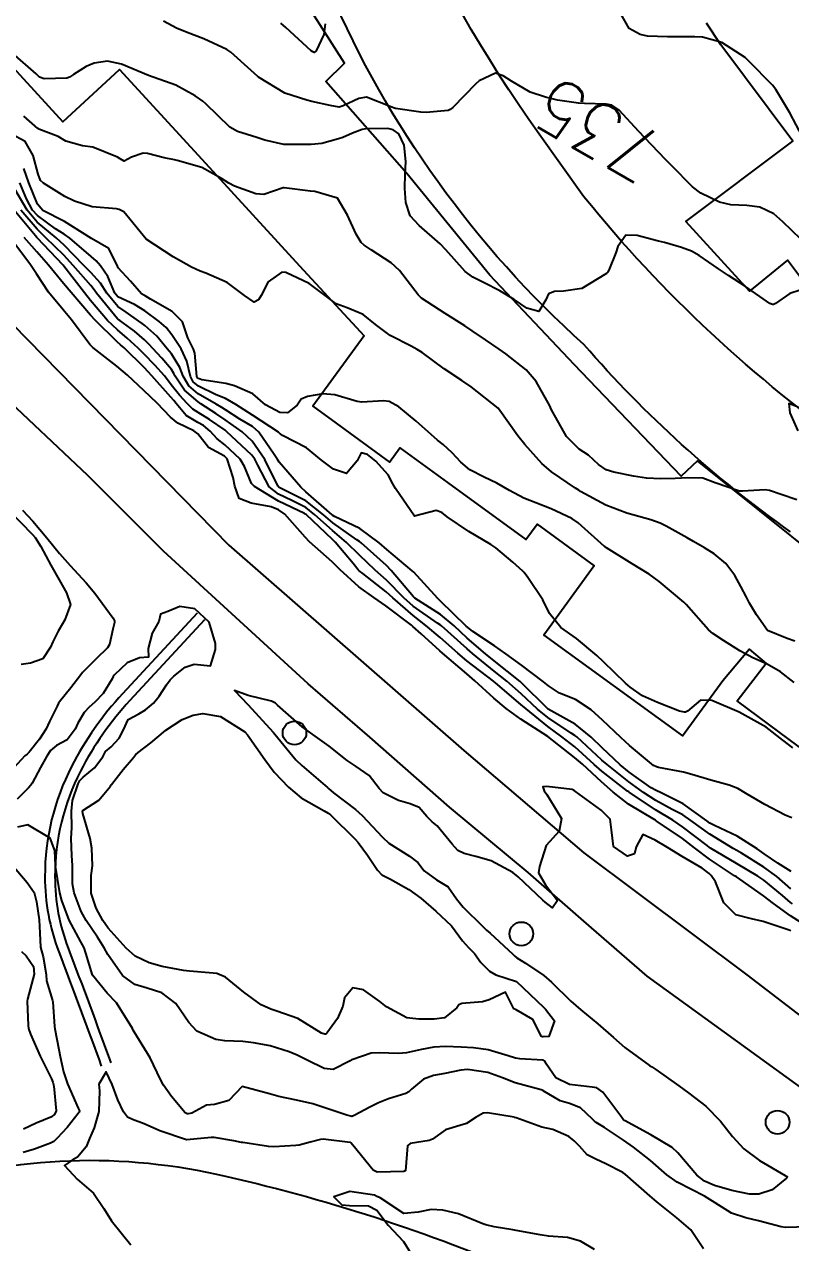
# Model space of a CAD drawing. Header units: metres. Extents: x 286371 to 293043, y 7462578 to 7466404.
# Drawn here: x 291840.9 to 291897.1, y 7462854.7 to 7462944 of the extents above; entities that cross this region are included whole.
import ezdxf
from ezdxf.enums import TextEntityAlignment as Align

# ---------------------------------------------------------------- set-up
doc = ezdxf.new("R2010")
doc.units = ezdxf.units.M
doc.header["$MEASUREMENT"] = 0
for name, color, linetype in [('Canaleta de Drenagem', 151, 'Continuous'), ('Cotas', 45, 'Continuous'), ('Curvas de Nivel 1m', 11, 'Continuous'), ('Curvas de Nivel 5m', 15, 'Continuous'), ('Edificações', 30, 'Continuous'), ('Linha Férrea', 20, 'Continuous'), ('Postes', 20, 'Continuous'), ('Vias primárias', 230, 'Continuous')]:
    doc.layers.add(name, color=color, linetype=linetype)
doc.styles.add('Style-STANDARD', font='STANDARD.shx')

msp = doc.modelspace()

# ---------------------------------------------------------------- linework, layer by layer
at = {"layer": 'Canaleta de Drenagem'}
for points in [[(291853.548, 7462900.885), (291848.071, 7462894.968, 0.067895), (291844.336, 7462889.64, 0.119594), (291842.378, 7462881.556, 0.091206), (291843.394, 7462876.044, -0.003927), (291846.513, 7462867.666, 0.700614)], [(291854.089, 7462900.384), (291848.612, 7462894.467, 0.067895), (291844.992, 7462889.302, 0.119594), (291843.116, 7462881.557, 0.091206), (291844.084, 7462876.307, -0.003927), (291847.207, 7462867.918, -0.003927)]]:
    msp.add_lwpolyline(points, format="xyb", dxfattribs=at)
at = {"layer": 'Curvas de Nivel 1m', "flags": 128}
for points, elevation in [([(291897.918, 7462935.806), (291897.003, 7462937.569), (291895.969, 7462939.262), (291895.717, 7462939.588), (291894, 7462941.345), (291893.714, 7462941.619), (291892.02, 7462942.712), (291890.584, 7462943.108), (291890.026, 7462943.134), (291888.597, 7462943.125), (291888.025, 7462943.131), (291886.57, 7462943.182), (291886.027, 7462943.297), (291885.218, 7462943.747), (291884.064, 7462945.764)], 736), ([(291862.928, 7462944.091), (291862.823, 7462943.302), (291862.269, 7462942.101), (291862.127, 7462941.987), (291862.013, 7462942.02), (291861.898, 7462942.106), (291860.039, 7462943.813), (291859.676, 7462944.14)], 736), ([(291897.744, 7462924.566), (291897.004, 7462924.301), (291895.951, 7462923.581), (291895.806, 7462923.5), (291895.723, 7462923.496), (291895.54, 7462923.587), (291893.752, 7462924.827), (291892.493, 7462925.634), (291891.771, 7462926.112), (291890.352, 7462927.1), (291889.79, 7462927.416), (291889.053, 7462927.686), (291887.799, 7462928.042), (291887.368, 7462928.144), (291885.806, 7462928.564), (291884.973, 7462928.581), (291884.389, 7462927.756), (291884.244, 7462927.301), (291883.77, 7462926.141), (291883.656, 7462925.876), (291883.557, 7462925.768), (291881.747, 7462924.673), (291880.413, 7462924.49), (291879.744, 7462924.47), (291879.301, 7462924.281), (291879.107, 7462923.844), (291878.588, 7462922.985), (291877.725, 7462923.233), (291876.774, 7462923.879), (291875.743, 7462924.51), (291874.58, 7462925.084), (291873.758, 7462925.5), (291873.187, 7462925.933), (291871.787, 7462927.504), (291871.35, 7462927.961), (291869.814, 7462929.289), (291869.152, 7462929.995), (291868.852, 7462930.986), (291868.769, 7462932.001), (291868.792, 7462933.079), (291868.844, 7462934), (291868.721, 7462935.182), (291868.321, 7462936.008), (291867.918, 7462936.305), (291867.53, 7462936.41), (291865.919, 7462936.382), (291865.641, 7462936.326), (291864.942, 7462936.059), (291864.224, 7462935.755), (291863.908, 7462935.655), (291862.682, 7462935.314), (291861.901, 7462935.233), (291860.78, 7462935.242), (291859.9, 7462935.23), (291858.515, 7462935.545), (291857.908, 7462935.757), (291856.509, 7462936.186), (291855.929, 7462936.509), (291854.178, 7462938.221), (291853.957, 7462938.413), (291853.399, 7462938.797), (291851.974, 7462939.586), (291849.984, 7462940.284), (291847.996, 7462941.114), (291846.977, 7462941.352), (291845.997, 7462941.201), (291845.398, 7462940.948), (291844.481, 7462940.367), (291844.172, 7462940.18), (291843.98, 7462940.1), (291842.33, 7462940.048), (291841.981, 7462940.182), (291841.861, 7462940.286), (291841.749, 7462940.408), (291840.007, 7462941.936)], 734), ([(291897.509, 7462909.187), (291896.367, 7462909.572), (291895.518, 7462909.877), (291895.182, 7462909.926), (291893.517, 7462909.812), (291893.311, 7462909.823), (291891.526, 7462910.429), (291890.631, 7462910.763), (291889.531, 7462910.8), (291888.588, 7462910.752), (291887.529, 7462910.727), (291886.491, 7462910.768), (291885.532, 7462910.912), (291884.1, 7462911.202), (291883.538, 7462911.396), (291882.98, 7462911.783), (291882.229, 7462912.469), (291881.561, 7462912.911), (291880.623, 7462913.819), (291879.609, 7462915.607), (291879.503, 7462915.836), (291879.389, 7462916.066), (291878.403, 7462917.853), (291877.657, 7462918.713), (291876.174, 7462919.887), (291875.679, 7462920.238), (291874.689, 7462920.909), (291873.699, 7462921.581), (291873.16, 7462921.933), (291871.717, 7462922.845), (291869.986, 7462923.981), (291869.738, 7462924.222), (291868.386, 7462926.005), (291867.772, 7462926.552), (291866.307, 7462927.516), (291865.791, 7462927.844), (291865.563, 7462928.048), (291865.203, 7462928.653), (291864.554, 7462930.063), (291863.842, 7462931.291), (291862.159, 7462931.79), (291861.85, 7462931.817), (291859.92, 7462932.066), (291859.853, 7462932.058), (291858.435, 7462931.566), (291857.846, 7462931.607), (291856.273, 7462932.188), (291855.857, 7462932.398), (291855.322, 7462932.743), (291853.874, 7462933.551), (291852.068, 7462934.074), (291851.891, 7462934.103), (291851.119, 7462934.266), (291849.899, 7462934.588), (291849.588, 7462934.6), (291848.729, 7462934.302), (291848.182, 7462934.018), (291847.892, 7462934.191), (291847.69, 7462934.317), (291845.904, 7462935.037), (291845.123, 7462935.139), (291843.911, 7462935.473), (291843.344, 7462935.814), (291841.924, 7462936.369), (291841.899, 7462936.38), (291841.871, 7462936.406), (291840.832, 7462937.321)], 733), ([(291897.353, 7462898.834), (291896.808, 7462899.017), (291895.364, 7462899.594), (291894.542, 7462900.762), (291894.043, 7462901.611), (291893.825, 7462902.04), (291893.412, 7462902.827), (291892.965, 7462903.631), (291892.311, 7462904.511), (291891.448, 7462905.226), (291890.739, 7462905.665), (291889.925, 7462906.139), (291889.465, 7462906.397), (291887.931, 7462907.253), (291887.481, 7462907.481), (291886.803, 7462907.725), (291885.489, 7462908.077), (291885.044, 7462908.198), (291883.499, 7462908.79), (291881.645, 7462909.802), (291881.515, 7462909.89), (291881.276, 7462910.05), (291879.535, 7462911.23), (291878.821, 7462911.845), (291877.565, 7462913.235), (291877.051, 7462913.872), (291875.614, 7462915.894), (291873.637, 7462917.463), (291872.955, 7462917.935), (291871.657, 7462918.787), (291870.033, 7462919.979), (291869.678, 7462920.217), (291869.224, 7462920.448), (291867.692, 7462921.23), (291866.626, 7462922.031), (291865.715, 7462922.767), (291864.531, 7462923.253), (291863.726, 7462923.566), (291863.027, 7462924.085), (291861.748, 7462925.05), (291860.039, 7462925.851), (291859.76, 7462925.874), (291858.741, 7462925.158), (291858.243, 7462924.157), (291858.051, 7462923.838), (291857.727, 7462923.678), (291857.02, 7462924.175), (291855.748, 7462925.114), (291854.167, 7462925.809), (291853.76, 7462925.942), (291853.134, 7462926.234), (291851.775, 7462927.009), (291849.794, 7462928.284), (291848.155, 7462930.309), (291847.827, 7462930.48), (291847.631, 7462930.514), (291845.839, 7462930.661), (291844.545, 7462931.071), (291843.85, 7462931.422), (291842.272, 7462932.408), (291842.059, 7462932.602), (291841.874, 7462933.061), (291841.527, 7462934.42), (291840.935, 7462935.449), (291839.917, 7462936.004)], 732), ([(291897.308, 7462895.796), (291896.317, 7462896.572), (291895.327, 7462897.128), (291894.292, 7462897.61), (291893.342, 7462898.124), (291892.13, 7462898.865), (291891.36, 7462899.373), (291891.036, 7462899.659), (291889.391, 7462901.509), (291889.217, 7462901.687), (291887.416, 7462903.207), (291886.691, 7462903.725), (291885.435, 7462904.487), (291883.558, 7462905.667), (291883.454, 7462905.742), (291883.417, 7462905.775), (291881.48, 7462907.508), (291881.013, 7462907.812), (291879.494, 7462908.523), (291878.382, 7462908.97), (291877.506, 7462909.318), (291876.453, 7462909.88), (291875.522, 7462910.416), (291874.59, 7462910.851), (291873.543, 7462911.385), (291872.874, 7462911.935), (291872.245, 7462912.625), (291871.573, 7462913.24), (291871.176, 7462913.558), (291870.705, 7462913.968), (291869.598, 7462914.946), (291868.321, 7462916.004), (291867.62, 7462916.393), (291867.198, 7462916.443), (291865.619, 7462916.344), (291865.272, 7462916.397), (291863.626, 7462916.877), (291862.759, 7462916.955), (291861.624, 7462916.77), (291861.172, 7462916.56), (291860.864, 7462916.116), (291860.164, 7462915.568), (291859.606, 7462915.584), (291858.548, 7462916.15), (291857.626, 7462916.945), (291856.269, 7462917.551), (291855.637, 7462917.721), (291853.881, 7462917.98), (291853.642, 7462918.076), (291853.558, 7462918.141), (291853.523, 7462918.227), (291853.368, 7462919.929), (291853.269, 7462920.231), (291852.869, 7462921.054), (291852.457, 7462922.243), (291851.715, 7462922.984), (291850.12, 7462923.886), (291849.732, 7462924.143), (291849.642, 7462924.195), (291849.461, 7462924.29), (291848.662, 7462925.22), (291847.762, 7462926.199), (291847.725, 7462926.276), (291847.711, 7462926.316), (291847.059, 7462927.605), (291845.794, 7462928.354), (291843.818, 7462929.6), (291842.234, 7462930.408), (291841.841, 7462930.854), (291841.209, 7462932.424), (291840.831, 7462933.479)], 731), ([(291897.148, 7462885.86), (291896.663, 7462886.06), (291895.163, 7462886.837), (291893.866, 7462887.614), (291893.182, 7462888.015), (291892.559, 7462888.261), (291891.194, 7462888.643), (291889.822, 7462889.054), (291889.207, 7462889.218), (291887.374, 7462889.55), (291887.212, 7462889.603), (291886.995, 7462889.718), (291885.236, 7462891.181), (291884.608, 7462891.754), (291883.263, 7462893.02), (291882.42, 7462893.787), (291881.285, 7462894.544), (291880.109, 7462895.005), (291879.3, 7462895.545), (291878.934, 7462895.84), (291877.322, 7462897.063), (291876.17, 7462897.882), (291875.343, 7462898.474), (291873.749, 7462899.528), (291873.363, 7462899.838), (291873.269, 7462899.926), (291871.391, 7462901.757), (291871.193, 7462901.957), (291869.422, 7462903.88), (291869.312, 7462903.986), (291867.447, 7462905.534), (291866.891, 7462906.023), (291865.475, 7462907.094), (291863.606, 7462907.959), (291863.493, 7462908.025), (291863.439, 7462908.075), (291861.519, 7462909.774), (291861.141, 7462910.11), (291859.551, 7462911.944), (291859.425, 7462912.136), (291859.187, 7462912.512), (291858.054, 7462914.157), (291857.59, 7462914.55), (291856.669, 7462915.107), (291855.608, 7462915.775), (291855.355, 7462915.944), (291854.929, 7462916.205), (291853.625, 7462916.961), (291852.926, 7462917.531), (291852.513, 7462918.247), (291852.28, 7462918.878), (291851.668, 7462919.883), (291851.496, 7462920.082), (291851.353, 7462920.261), (291850.587, 7462921.176), (291849.699, 7462921.958), (291849.515, 7462922.102), (291849.274, 7462922.293), (291848.334, 7462922.932), (291847.72, 7462923.37), (291846.909, 7462924.337), (291846.464, 7462925.059), (291845.757, 7462925.858), (291845.242, 7462926.362), (291843.786, 7462927.867), (291843.194, 7462928.393), (291841.821, 7462929.554), (291841.077, 7462930.426), (291839.938, 7462932.368)], 729), ([(291897.071, 7462880.675), (291896.033, 7462881.58), (291895.094, 7462882.265), (291893.452, 7462883.276), (291893.112, 7462883.473), (291892.844, 7462883.628), (291891.129, 7462884.671), (291889.74, 7462885.676), (291889.152, 7462886.079), (291888.375, 7462886.481), (291887.172, 7462887.131), (291886.261, 7462887.728), (291885.195, 7462888.506), (291883.595, 7462889.769), (291883.219, 7462890.093), (291881.383, 7462891.802), (291881.246, 7462891.911), (291880.972, 7462892.085), (291879.265, 7462893.219), (291878.493, 7462893.846), (291877.291, 7462894.964), (291876.239, 7462895.88), (291875.315, 7462896.63), (291873.732, 7462897.918), (291873.339, 7462898.254), (291871.45, 7462899.953), (291871.365, 7462900.021), (291871.174, 7462900.15), (291869.385, 7462901.385), (291868.689, 7462901.995), (291867.413, 7462903.287), (291866.604, 7462904.027), (291865.44, 7462905.122), (291864.481, 7462906.059), (291863.471, 7462906.927), (291862.173, 7462908.094), (291861.502, 7462908.621), (291860.484, 7462909.146), (291859.516, 7462909.593), (291858.824, 7462910.145), (291857.983, 7462911.723), (291857.779, 7462912.161), (291857.558, 7462912.452), (291855.696, 7462914.193), (291855.585, 7462914.281), (291854.451, 7462915.072), (291853.604, 7462915.587), (291853.218, 7462915.842), (291852.806, 7462916.241), (291852.235, 7462916.864), (291851.634, 7462917.625), (291851.138, 7462918.272), (291850.439, 7462919.062), (291849.667, 7462919.853), (291849.211, 7462920.301), (291848.419, 7462921.044), (291847.694, 7462921.642), (291846.973, 7462922.335), (291845.726, 7462923.806), (291845.277, 7462924.361), (291843.763, 7462926.321), (291843.71, 7462926.385), (291841.804, 7462928.394), (291841.786, 7462928.415), (291841.682, 7462928.54), (291840.105, 7462930.44)], 727), ([(291897.089, 7462881.926), (291896.13, 7462882.547), (291895.109, 7462883.243), (291894.596, 7462883.602), (291893.127, 7462884.515), (291891.48, 7462885.308), (291891.142, 7462885.491), (291890.916, 7462885.658), (291889.168, 7462886.905), (291887.555, 7462887.709), (291887.186, 7462887.868), (291886.83, 7462888.079), (291885.206, 7462889.227), (291884.565, 7462889.754), (291883.233, 7462891.014), (291882.437, 7462891.787), (291881.258, 7462892.741), (291879.274, 7462893.834), (291877.303, 7462895.794), (291877.226, 7462895.866), (291875.326, 7462897.372), (291874.678, 7462897.904), (291873.351, 7462899.054), (291872.384, 7462899.939), (291871.376, 7462900.78), (291869.49, 7462901.983), (291869.395, 7462902.064), (291867.777, 7462904.009), (291867.429, 7462904.359), (291865.563, 7462906.043), (291865.456, 7462906.124), (291865.256, 7462906.25), (291863.483, 7462907.502), (291862.804, 7462908.085), (291861.509, 7462909.1), (291859.559, 7462910.099), (291859.524, 7462910.113), (291859.498, 7462910.135), (291859.459, 7462910.201), (291858.5, 7462912.15), (291857.574, 7462913.494), (291856.845, 7462914.176), (291855.597, 7462915.04), (291854.903, 7462915.508), (291853.823, 7462916.221), (291853.616, 7462916.359), (291852.611, 7462917.227), (291851.919, 7462918.259), (291851.834, 7462918.448), (291851.651, 7462918.744), (291850.959, 7462919.564), (291850.301, 7462920.282), (291849.994, 7462920.604), (291849.683, 7462920.912), (291848.945, 7462921.551), (291847.879, 7462922.321), (291847.772, 7462922.39), (291847.706, 7462922.445), (291846.159, 7462924.348), (291845.98, 7462924.592), (291845.742, 7462924.896), (291844.457, 7462926.374), (291843.775, 7462927.113), (291842.452, 7462928.405), (291841.813, 7462929.022), (291840.622, 7462930.433)], 728), ([(291897.188, 7462879.562), (291897.056, 7462879.673), (291896.459, 7462880.177), (291895.08, 7462881.305), (291894.653, 7462881.601), (291893.098, 7462882.531), (291891.19, 7462883.653), (291891.115, 7462883.704), (291890.944, 7462883.83), (291889.137, 7462885.219), (291888.413, 7462885.695), (291887.159, 7462886.456), (291885.214, 7462887.744), (291885.184, 7462887.766), (291885.103, 7462887.828), (291883.207, 7462889.301), (291882.655, 7462889.783), (291881.233, 7462891.067), (291880.272, 7462891.819), (291879.255, 7462892.559), (291877.657, 7462893.859), (291877.279, 7462894.182), (291875.426, 7462895.769), (291875.304, 7462895.87), (291875.271, 7462895.895), (291873.326, 7462897.39), (291872.667, 7462897.934), (291871.351, 7462899.091), (291870.303, 7462899.97), (291869.375, 7462900.706), (291867.891, 7462902.007), (291867.4, 7462902.442), (291865.68, 7462903.78), (291865.423, 7462903.967), (291865.339, 7462904.046), (291864.971, 7462904.511), (291863.669, 7462906.071), (291863.458, 7462906.286), (291861.545, 7462908.104), (291861.495, 7462908.144), (291861.416, 7462908.184), (291859.508, 7462909.077), (291857.746, 7462910.161), (291857.527, 7462910.389), (291857.009, 7462911.638), (291856.688, 7462912.177), (291855.57, 7462913.225), (291855.017, 7462913.647), (291854.486, 7462914.216), (291854.007, 7462914.643), (291853.594, 7462914.862), (291852.725, 7462915.366), (291852.001, 7462916.257), (291851.835, 7462916.478), (291851.621, 7462916.722), (291850.213, 7462918.286), (291849.939, 7462918.579), (291849.653, 7462918.877), (291848.182, 7462920.317), (291847.916, 7462920.558), (291847.681, 7462920.771), (291846.064, 7462922.349), (291845.71, 7462922.73), (291844.298, 7462924.376), (291843.744, 7462925.055), (291842.646, 7462926.401), (291841.783, 7462927.367), (291840.851, 7462928.429)], 726), ([(291897.61, 7462915.977), (291896.926, 7462916.253), (291897.01, 7462915.563), (291897.584, 7462914.242)], 733), ([(291839.713, 7462908.441), (291841.467, 7462906.637), (291841.654, 7462906.412), (291842.089, 7462905.77), (291842.824, 7462904.394), (291843.418, 7462903.312), (291843.965, 7462902.376), (291844.259, 7462901.503), (291843.849, 7462900.377), (291843.656, 7462900.094), (291843.362, 7462899.551), (291842.966, 7462898.774), (291842.79, 7462898.393), (291842.214, 7462897.518), (291841.326, 7462897.216), (291840.643, 7462897.106)], 726), ([(291897.072, 7462877.564), (291897.025, 7462877.598), (291896.945, 7462877.646), (291895.034, 7462878.271), (291894.178, 7462878.466), (291893.041, 7462878.752), (291892.171, 7462879.638), (291891.555, 7462881.169), (291891.225, 7462881.652), (291891.086, 7462881.786), (291890.564, 7462882.19), (291889.104, 7462883.046), (291888.038, 7462883.701), (291887.122, 7462884.243), (291886.21, 7462884.651), (291885.725, 7462883.735), (291885.617, 7462883.226), (291885.104, 7462883.056), (291884.072, 7462883.76), (291883.918, 7462884.983), (291883.828, 7462885.764), (291883.164, 7462886.443), (291881.288, 7462887.803), (291881.185, 7462887.875), (291881.043, 7462887.95), (291879.189, 7462888.167), (291878.876, 7462888.152), (291878.977, 7462887.838), (291879.18, 7462887.584), (291880.249, 7462885.818), (291880.075, 7462884.886), (291879.124, 7462883.834), (291878.649, 7462882.293), (291878.568, 7462881.842), (291879.077, 7462880.958), (291879.974, 7462879.821), (291879.597, 7462879.275), (291879.052, 7462879.68), (291878.876, 7462879.837), (291877.087, 7462881.534), (291876.682, 7462881.871), (291875.107, 7462882.727), (291873.984, 7462883.038), (291873.114, 7462883.263), (291872.649, 7462883.465), (291872.243, 7462883.938), (291871.144, 7462885.285), (291870.766, 7462885.58), (291870.384, 7462885.97), (291869.821, 7462886.639), (291869.168, 7462886.892), (291868.308, 7462887.138), (291867.179, 7462887.707), (291866.875, 7462888.029), (291866.148, 7462888.985), (291865.208, 7462889.641), (291864.543, 7462890.065), (291863.23, 7462891.132), (291861.861, 7462892.105), (291861.251, 7462892.553), (291859.438, 7462894.142), (291859.276, 7462894.281), (291858.996, 7462894.431), (291857.284, 7462894.843), (291856.276, 7462895.203), (291857.248, 7462894.175), (291857.274, 7462894.148), (291859.119, 7462892.146), (291859.242, 7462891.997), (291860.768, 7462890.121), (291861.208, 7462889.697), (291863.107, 7462888.086), (291863.183, 7462888.019), (291863.548, 7462887.71), (291865.16, 7462886.477), (291865.649, 7462886.047), (291867.13, 7462884.447), (291867.601, 7462884.017), (291869.11, 7462883.066), (291869.724, 7462882.603), (291870.175, 7462881.978), (291871.085, 7462881.329), (291871.937, 7462880.808), (291872.549, 7462879.935), (291873.052, 7462879.316), (291874.496, 7462877.905), (291874.761, 7462877.64), (291875.017, 7462877.408), (291876.681, 7462875.869), (291876.841, 7462875.716), (291876.99, 7462875.61), (291877.622, 7462875.217), (291878.971, 7462874.301), (291879.53, 7462873.826), (291880.943, 7462872.429), (291881.663, 7462871.794), (291882.919, 7462870.777), (291884.073, 7462869.757), (291884.893, 7462869.032), (291886.712, 7462867.717), (291886.872, 7462867.611), (291887.165, 7462867.414), (291888.852, 7462866.214), (291889.594, 7462865.673), (291890.83, 7462864.738), (291891.924, 7462863.638), (291892.797, 7462862.505), (291893.62, 7462861.612), (291894.771, 7462860.748), (291896.666, 7462859.656), (291896.755, 7462859.602), (291896.792, 7462859.564), (291896.796, 7462859.521), (291896.752, 7462859.449), (291895.706, 7462858.608), (291894.734, 7462858.285), (291894.049, 7462858.29), (291892.738, 7462858.557), (291891.463, 7462858.924), (291890.748, 7462859.239), (291890.174, 7462859.663), (291888.778, 7462861.314), (291888.36, 7462861.691), (291886.798, 7462862.622), (291884.88, 7462863.677), (291884.814, 7462863.717), (291884.779, 7462863.745), (291884.668, 7462863.895), (291883.29, 7462865.768), (291882.848, 7462866.069), (291882.512, 7462866.116), (291880.852, 7462866.314), (291879.835, 7462866.801), (291879.132, 7462867.839), (291879.051, 7462868.015), (291878.878, 7462868.094), (291877.207, 7462868.196), (291876.88, 7462868.242), (291876.351, 7462868.414), (291874.888, 7462868.867), (291873.807, 7462869.004), (291872.891, 7462869.054), (291871.739, 7462869.105), (291870.89, 7462869.05), (291869.988, 7462868.877), (291868.884, 7462868.632), (291868.301, 7462868.585), (291866.883, 7462868.649), (291866.31, 7462868.606), (291864.875, 7462868.125), (291864.831, 7462868.099), (291864.76, 7462868.056), (291863.517, 7462867.422), (291862.865, 7462867.503), (291861.597, 7462868.104), (291860.879, 7462868.467), (291860.281, 7462868.725), (291858.889, 7462869.147), (291857.679, 7462869.382), (291856.9, 7462869.478), (291855.566, 7462869.53), (291854.902, 7462869.62), (291853.53, 7462870.225), (291852.924, 7462870.864), (291851.983, 7462872.249), (291850.956, 7462873.042), (291849.87, 7462873.372), (291848.964, 7462873.652), (291848.074, 7462874.308), (291846.997, 7462875.848), (291846.729, 7462876.329), (291846.226, 7462877.126), (291845.393, 7462878.349), (291845.044, 7462879.002), (291844.531, 7462880.362), (291844.406, 7462881.033), (291844.39, 7462882.365), (291844.358, 7462883.113), (291844.314, 7462884.367), (291844.347, 7462885.155), (291844.329, 7462886.367), (291844.396, 7462887.135), (291844.821, 7462888.36), (291844.931, 7462888.615), (291845.192, 7462888.859), (291846.011, 7462889.534), (291846.616, 7462890.333), (291846.827, 7462890.724), (291847.225, 7462891.079), (291847.832, 7462891.718), (291848.142, 7462892.311), (291848.48, 7462893.082), (291849.262, 7462893.507), (291849.763, 7462893.79), (291850.33, 7462894.279), (291850.768, 7462894.786), (291851.294, 7462895.622), (291851.562, 7462895.998), (291851.835, 7462896.256), (291852.651, 7462896.908), (291853.318, 7462897.146), (291854.529, 7462897.003), (291854.882, 7462898.211), (291854.894, 7462898.658), (291854.415, 7462900.219), (291853.383, 7462901.193), (291852.267, 7462901.371), (291851.385, 7462900.994), (291850.846, 7462900.809), (291850.731, 7462900.274), (291850.236, 7462899.402), (291849.94, 7462898.285), (291849.963, 7462897.646), (291849.324, 7462897.602), (291848.407, 7462897.223), (291847.446, 7462896.322), (291847.382, 7462896.244), (291847.3, 7462896.056), (291846.646, 7462894.974), (291846.049, 7462894.343), (291845.632, 7462893.986), (291845.262, 7462893.581), (291844.797, 7462892.815), (291844.59, 7462892.364), (291844.014, 7462891.591), (291843.226, 7462891.165), (291842.795, 7462890.817), (291842.514, 7462890.395), (291842.05, 7462889.553), (291841.433, 7462888.411), (291841.34, 7462888.254), (291841.179, 7462888.062), (291840.347, 7462887.246)], 724), ([(291898.341, 7462855.888), (291896.688, 7462855.846), (291896.366, 7462855.894), (291894.699, 7462856.324), (291893.771, 7462856.54), (291892.709, 7462856.89), (291891.528, 7462857.642), (291890.731, 7462858.135), (291889.777, 7462858.63), (291888.746, 7462859.163), (291887.989, 7462859.696), (291886.77, 7462860.751), (291885.537, 7462861.733), (291884.792, 7462862.25), (291883.4, 7462863.17), (291882.81, 7462863.525), (291882.665, 7462863.631), (291882.53, 7462863.78), (291881.642, 7462864.613), (291880.831, 7462864.918), (291880.15, 7462865.134), (291878.92, 7462865.843), (291878.877, 7462865.876), (291878.845, 7462865.894), (291878.766, 7462865.925), (291876.853, 7462866.451), (291875.93, 7462866.816), (291874.863, 7462867.197), (291873.37, 7462867.423), (291872.866, 7462867.377), (291871.69, 7462867.124), (291870.859, 7462866.99), (291870.127, 7462866.703), (291869.268, 7462865.988), (291869.057, 7462865.775), (291868.839, 7462865.652), (291867.575, 7462865.271), (291866.828, 7462864.982), (291866.191, 7462864.666), (291865.046, 7462864.051), (291864.884, 7462863.983), (291864.813, 7462863.987), (291864.525, 7462864.059), (291862.822, 7462864.627), (291862.016, 7462864.906), (291860.83, 7462865.174), (291859.523, 7462865.445), (291858.836, 7462865.64), (291856.844, 7462866.174), (291855.862, 7462865.155), (291854.824, 7462864.852), (291854.222, 7462864.814), (291853.157, 7462864.229), (291852.882, 7462864.164), (291852.813, 7462864.169), (291852.656, 7462864.237), (291851.66, 7462865.429), (291851.074, 7462866.261), (291850.86, 7462866.687), (291850.092, 7462868.276), (291848.912, 7462870.182), (291848.851, 7462870.295), (291848.795, 7462870.417), (291847.631, 7462872.314), (291846.954, 7462873.01), (291845.862, 7462874.341), (291845.391, 7462875.956), (291845.254, 7462876.351), (291845.01, 7462876.772), (291844.147, 7462878.368), (291843.626, 7462879.805), (291843.483, 7462880.378), (291843.148, 7462882.329), (291843.144, 7462882.384), (291843.11, 7462883.468), (291842.762, 7462884.39), (291841.138, 7462885.345), (291840.379, 7462885.182)], 723), ([(291839.976, 7462882.431), (291841.075, 7462881.135), (291841.595, 7462880.406), (291841.755, 7462879.703), (291841.961, 7462878.401), (291841.995, 7462877.424), (291842.055, 7462876.399), (291842.262, 7462875.668), (291842.462, 7462874.395), (291842.498, 7462873.925), (291842.945, 7462872.469), (291842.969, 7462872.384), (291843.086, 7462870.56), (291843.11, 7462870.391), (291843.404, 7462868.897), (291843.494, 7462868.382), (291843.746, 7462867.256), (291844.041, 7462866.377), (291844.827, 7462864.577), (291844.901, 7462864.439), (291844.908, 7462864.363), (291844.887, 7462864.3), (291844.822, 7462864.202), (291844.004, 7462863.178), (291843.283, 7462862.387), (291843.029, 7462862.151), (291842.786, 7462862.014), (291841.607, 7462861.582), (291840.778, 7462861.345)], 723), ([(291840.65, 7462876.072), (291840.994, 7462875.744), (291841.544, 7462874.975), (291841.592, 7462874.412), (291841.104, 7462872.579), (291841.072, 7462872.422), (291841.141, 7462870.644), (291841.172, 7462870.421), (291841.312, 7462870.014), (291842.026, 7462868.407), (291842.859, 7462866.729), (291842.95, 7462866.487), (291842.982, 7462866.393), (291843.037, 7462866.206), (291843.198, 7462864.389), (291843.086, 7462864.125), (291842.817, 7462863.927), (291841.739, 7462863.481), (291840.803, 7462863.041)], 724), ([(291890.666, 7462854.272), (291889.733, 7462855.669), (291888.707, 7462856.55), (291887.253, 7462857.707), (291886.731, 7462858.146), (291884.924, 7462859.742), (291884.756, 7462859.856), (291883.506, 7462860.51), (291882.77, 7462860.851), (291882.15, 7462861.163), (291881.564, 7462861.799), (291881.183, 7462862.199), (291880.794, 7462862.504), (291879.609, 7462863.026), (291878.804, 7462863.198), (291876.94, 7462863.873), (291876.814, 7462863.904), (291876.775, 7462863.915), (291874.819, 7462864.243), (291874.518, 7462864.21), (291874, 7462863.917), (291873.283, 7462863.452), (291872.805, 7462863.315), (291871.75, 7462863), (291870.789, 7462862.323), (291870.549, 7462862.207), (291869.168, 7462861.989), (291868.957, 7462861.816), (291868.808, 7462859.994), (291868.753, 7462859.955), (291868.706, 7462859.948), (291866.752, 7462859.883), (291866.447, 7462860.029), (291864.958, 7462861.875), (291864.817, 7462862.054), (291864.784, 7462862.071), (291864.762, 7462862.077), (291862.787, 7462862.305), (291862.58, 7462862.295), (291861.836, 7462862.099), (291861.009, 7462861.883), (291860.78, 7462861.851), (291859.159, 7462861.758), (291858.779, 7462861.776), (291856.896, 7462862.059), (291856.783, 7462862.079), (291856.221, 7462862.183), (291854.787, 7462862.43), (291854.564, 7462862.431), (291852.784, 7462862.26), (291852.757, 7462862.262), (291850.794, 7462862.925), (291849.644, 7462863.44), (291848.806, 7462863.763), (291848.425, 7462863.918), (291848.133, 7462864.308), (291847.721, 7462865.201), (291847.302, 7462866.318), (291846.868, 7462867.241), (291846.329, 7462866.335), (291846.381, 7462865.867), (291846.336, 7462864.342), (291845.995, 7462863.152), (291845.659, 7462862.351), (291845.396, 7462861.741), (291844.767, 7462860.998), (291844.369, 7462860.764), (291843.82, 7462860.378), (291844.739, 7462859.384), (291845.935, 7462858.346), (291846.707, 7462857.224), (291847.27, 7462856.326), (291848.668, 7462854.567)], 722), ([(291882.671, 7462854.214), (291881.648, 7462854.831), (291880.684, 7462855.113), (291879.311, 7462855.208), (291878.686, 7462855.296), (291876.938, 7462855.623), (291876.691, 7462855.665), (291875.318, 7462855.895), (291874.696, 7462856.037), (291874.499, 7462856.105), (291872.708, 7462856.834), (291871.56, 7462857.103), (291870.712, 7462857.148), (291869.735, 7462856.952), (291868.707, 7462856.861), (291866.956, 7462858.021), (291866.792, 7462858.09), (291866.725, 7462858.116), (291866.543, 7462858.211), (291864.73, 7462858.476), (291863.565, 7462858.072), (291864.159, 7462857.506), (291864.715, 7462857.445), (291866.106, 7462857.424), (291866.71, 7462857.107), (291867.551, 7462856.012), (291868.676, 7462854.821), (291869.196, 7462853.986)], 721)]:
    msp.add_lwpolyline(points, dxfattribs=dict(at, elevation=elevation))
at = {"layer": 'Curvas de Nivel 5m', "flags": 128}
for points, elevation in [([(291897.805, 7462928.295), (291896.486, 7462929.575), (291895.832, 7462930.146), (291894.8, 7462930.64), (291893.841, 7462930.761), (291892.67, 7462930.804), (291891.844, 7462930.998), (291890.467, 7462931.665), (291889.861, 7462932.125), (291888.33, 7462933.698), (291887.891, 7462934.143), (291886.356, 7462935.728), (291885.921, 7462936.193), (291884.481, 7462937.756), (291883.949, 7462938.12), (291883.532, 7462938.189), (291881.951, 7462938.249), (291881.492, 7462938.261), (291879.954, 7462938.483), (291879.081, 7462938.713), (291877.962, 7462939.068), (291876.601, 7462939.875), (291875.98, 7462940.28), (291875.411, 7462940.465), (291874.223, 7462939.911), (291873.971, 7462939.688), (291872.287, 7462937.949), (291872.102, 7462937.791), (291871.941, 7462937.733), (291870.344, 7462937.572), (291869.939, 7462937.617), (291868.082, 7462937.872), (291867.943, 7462937.912), (291867.705, 7462938.018), (291865.954, 7462938.71), (291865.396, 7462938.61), (291864.242, 7462938.07), (291864.024, 7462937.992), (291863.943, 7462937.984), (291863.283, 7462938.084), (291861.95, 7462938.397), (291861.582, 7462938.48), (291859.967, 7462938.991), (291858.048, 7462940.163), (291857.985, 7462940.219), (291857.503, 7462940.66), (291856.011, 7462942.009), (291855.728, 7462942.199), (291854.026, 7462942.991), (291852.82, 7462943.455), (291852.037, 7462943.761), (291851.065, 7462944.269)], 735), ([(291897.226, 7462891.002), (291896.488, 7462891.576), (291895.258, 7462892.516), (291893.274, 7462893.624), (291891.286, 7462894.474), (291890.452, 7462894.502), (291889.494, 7462893.681), (291889.343, 7462893.614), (291889.273, 7462893.615), (291888.911, 7462893.69), (291887.283, 7462894.327), (291886.198, 7462894.823), (291885.3, 7462895.444), (291884.954, 7462895.75), (291883.327, 7462897.316), (291882.852, 7462897.782), (291881.352, 7462899.015), (291880.211, 7462899.822), (291879.379, 7462900.84), (291878.886, 7462901.842), (291877.791, 7462903.487), (291877.509, 7462903.863), (291877.426, 7462903.962), (291876.685, 7462904.626), (291875.45, 7462905.655), (291875.083, 7462905.9), (291873.468, 7462906.854), (291871.885, 7462907.948), (291871.488, 7462908.244), (291871.06, 7462908.393), (291869.484, 7462907.984), (291868.079, 7462910.006), (291867.877, 7462910.357), (291867.539, 7462911.013), (291866.633, 7462912.028), (291866.022, 7462912.498), (291865.563, 7462912.627), (291865.286, 7462912.048), (291864.484, 7462911.116), (291863.545, 7462911.439), (291862.658, 7462912.088), (291861.568, 7462913.005), (291859.811, 7462913.901), (291859.583, 7462914.083), (291859.513, 7462914.136), (291857.603, 7462915.404), (291856.387, 7462916.183), (291855.62, 7462916.608), (291854.946, 7462916.883), (291853.633, 7462917.521), (291853.242, 7462917.836), (291853.042, 7462918.236), (291852.774, 7462919.356), (291852.358, 7462920.244), (291851.689, 7462921.279), (291851.266, 7462921.831), (291850.758, 7462922.269), (291849.716, 7462923.049), (291848.94, 7462923.517), (291847.73, 7462924.072), (291847.514, 7462924.328), (291846.993, 7462925.57), (291846.462, 7462926.34), (291846.128, 7462926.705), (291845.774, 7462927.028), (291844.204, 7462928.378), (291843.8, 7462928.659), (291843.151, 7462929.051), (291841.828, 7462930.025), (291841.476, 7462930.42), (291841.025, 7462931.248), (291840.538, 7462932.434)], 730), ([(291898.867, 7462877.537), (291897.041, 7462878.697), (291895.812, 7462879.583), (291895.062, 7462880.153), (291893.335, 7462881.365), (291893.083, 7462881.533), (291892.942, 7462881.627), (291891.102, 7462882.837), (291890.02, 7462883.671), (291889.124, 7462884.361), (291887.207, 7462885.65), (291887.144, 7462885.688), (291887.094, 7462885.715), (291885.171, 7462886.881), (291884.05, 7462887.761), (291883.195, 7462888.511), (291881.784, 7462889.796), (291881.221, 7462890.287), (291879.244, 7462891.834), (291877.263, 7462893.102), (291876.199, 7462893.881), (291875.285, 7462894.65), (291873.909, 7462895.915), (291873.312, 7462896.438), (291871.525, 7462897.952), (291871.337, 7462898.122), (291869.967, 7462899.363), (291869.363, 7462899.897), (291869.252, 7462899.986), (291867.385, 7462901.406), (291866.498, 7462902.028), (291865.406, 7462902.815), (291864.009, 7462904.066), (291863.432, 7462904.635), (291861.791, 7462906.1), (291861.469, 7462906.44), (291859.969, 7462908.127), (291859.499, 7462908.444), (291858.966, 7462908.678), (291857.506, 7462908.952), (291856.61, 7462909.282), (291856.296, 7462910.189), (291856.174, 7462910.832), (291855.748, 7462912.192), (291855.557, 7462912.378), (291854.371, 7462913.023), (291853.581, 7462914.022), (291853.309, 7462914.239), (291852.135, 7462914.797), (291851.599, 7462915.234), (291850.599, 7462916.28), (291849.628, 7462917.197), (291848.433, 7462918.313), (291847.654, 7462918.974), (291845.89, 7462920.351), (291845.677, 7462920.575), (291844.324, 7462922.375), (291843.715, 7462923.113), (291842.646, 7462924.401), (291841.754, 7462925.763), (291841.324, 7462926.421), (291839.804, 7462928.444)], 725), ([(291840.725, 7462908.426), (291841.482, 7462907.619), (291842.523, 7462906.399), (291843.447, 7462905.26), (291844.23, 7462904.373), (291845.415, 7462903.089), (291846.048, 7462902.345), (291847.377, 7462900.511), (291847.487, 7462900.323), (291847.492, 7462900.202), (291847.365, 7462899.699), (291847.104, 7462898.572), (291846.956, 7462898.33), (291846.145, 7462897.525), (291845.32, 7462896.719), (291845.144, 7462896.53), (291845.018, 7462896.359), (291844.275, 7462895.39), (291843.458, 7462894.382), (291843.386, 7462894.269), (291843.269, 7462894.068), (291842.703, 7462892.944), (291842.461, 7462892.396), (291841.993, 7462891.643), (291841.218, 7462890.681), (291841.083, 7462890.55), (291840.904, 7462890.419), (291840.093, 7462889.539)], 725)]:
    msp.add_lwpolyline(points, dxfattribs=dict(at, elevation=elevation))
at = {"layer": 'Curvas de Nivel 5m', "elevation": 725, "flags": 128}
msp.add_lwpolyline([(291865.344, 7462884.051), (291866.028, 7462883.123), (291866.756, 7462882.03), (291867.089, 7462881.699), (291867.721, 7462881.379), (291869.073, 7462880.62), (291869.949, 7462879.981), (291871.05, 7462879.031), (291872.183, 7462877.947), (291873.008, 7462876.862), (291873.439, 7462876.364), (291873.873, 7462875.917), (291874.343, 7462875.266), (291874.975, 7462874.63), (291875.43, 7462874.354), (291876.964, 7462873.864), (291878.936, 7462871.995), (291879.089, 7462871.832), (291879.746, 7462870.997), (291879.338, 7462869.828), (291878.904, 7462869.803), (291878.874, 7462869.805), (291878.801, 7462869.836), (291878.147, 7462871.074), (291876.933, 7462871.789), (291876.875, 7462871.807), (291876.767, 7462871.868), (291876.161, 7462873.089), (291874.943, 7462872.531), (291874.475, 7462872.378), (291872.939, 7462872.265), (291872.722, 7462872.153), (291872.57, 7462871.94), (291871.67, 7462871.206), (291870.921, 7462871.118), (291869.796, 7462871.106), (291868.922, 7462871.208), (291867.425, 7462872.017), (291866.94, 7462872.393), (291865.75, 7462873.251), (291864.961, 7462873.401), (291864.344, 7462872.666), (291864.211, 7462872.065), (291863.843, 7462871.147), (291863.042, 7462870.082), (291862.972, 7462870.015), (291862.903, 7462869.999), (291862.668, 7462870.088), (291860.925, 7462871.151), (291859.389, 7462871.684), (291858.938, 7462871.836), (291858.235, 7462872.155), (291856.958, 7462873.077), (291855.621, 7462874.195), (291854.978, 7462874.46), (291854.706, 7462874.48), (291852.98, 7462874.626), (291852.546, 7462874.676), (291850.985, 7462874.969), (291850.02, 7462875.247), (291848.995, 7462875.716), (291848.345, 7462876.304), (291847.026, 7462877.775), (291846.622, 7462878.331), (291846.13, 7462879.256), (291845.771, 7462880.344), (291845.776, 7462881.652), (291845.876, 7462882.343), (291845.812, 7462883.646), (291845.69, 7462884.346), (291845.152, 7462886.19), (291845.129, 7462886.355), (291845.133, 7462886.376), (291845.155, 7462886.41), (291846.332, 7462887.171), (291847.182, 7462888.193), (291847.226, 7462888.282), (291847.254, 7462888.323), (291848.109, 7462889.402), (291848.874, 7462890.3), (291849.031, 7462890.483), (291849.22, 7462890.665), (291850.136, 7462891.375), (291851.213, 7462892.265), (291851.229, 7462892.28), (291851.244, 7462892.291), (291852.433, 7462893.07), (291853.261, 7462893.391), (291853.968, 7462893.52), (291855.26, 7462893.291), (291857.026, 7462892.178), (291857.241, 7462891.948), (291858.5, 7462890.155), (291859.2, 7462889.225), (291860.228, 7462888.129), (291861.172, 7462887.332), (291862.865, 7462886.382), (291863.156, 7462886.212), (291863.307, 7462886.082), (291865.128, 7462884.295)], close=True, dxfattribs=at)
at = {"layer": 'Edificações'}
for points in [[(291899.37, 7462904.718), (291890.222, 7462912.032), (291889.031, 7462910.91), (291881.196, 7462919.114), (291874.995, 7462925.649), (291868.921, 7462933.105), (291862.987, 7462939.843), (291864.335, 7462941.19), (291853.776, 7462957.771)], [(291836.053, 7462945.227), (291843.695, 7462936.904), (291847.856, 7462940.725), (291854.417, 7462933.579), (291861.054, 7462926.351), (291865.776, 7462921.209), (291862.022, 7462916.045), (291863.724, 7462914.808), (291867.651, 7462911.954), (291868.404, 7462912.989), (291871.895, 7462910.452), (291877.651, 7462906.269), (291878.471, 7462907.397), (291882.661, 7462904.352), (291878.97, 7462899.274), (291889.135, 7462891.886), (291892.088, 7462895.949), (291894.016, 7462898.237), (291895.26, 7462897.18), (291893.144, 7462894.412), (291900.612, 7462888.871)], [(291897.704, 7462925.589), (291896.836, 7462926.745), (291894.047, 7462924.492), (291889.361, 7462929.598), (291897.226, 7462935.491), (291891.949, 7462942.549), (291890.889, 7462944.124)]]:
    msp.add_lwpolyline(points, dxfattribs=at)
at = {"layer": 'Linha Férrea'}
for points in [[(291835.443, 7462926.711), (291855.866, 7462905.855), (291873.107, 7462890.813), (291881.904, 7462883.297), (291893.835, 7462874.355), (291906.73, 7462864.493), (291947.5, 7462838.87), (291978.317, 7462822.866), (291988.344, 7462819.087), (292014.432, 7462809.502), (292028.119, 7462804.751), (292057.095, 7462797.672), (292071.311, 7462795.001), (292101.249, 7462790.483), (292115.772, 7462789.797), (292135.118, 7462788.97), (292147.731, 7462788.706), (292184.867, 7462791.363)], [(292007.499, 7462807.472), (291995.096, 7462812.036), (291985.787, 7462815.825), (291967.614, 7462823.36), (291935.897, 7462840.828), (291910.471, 7462856.93), (291886.548, 7462874.251), (291881.904, 7462878.302), (291877.818, 7462881.867), (291872.055, 7462886.645), (291866.195, 7462891.778), (291861.691, 7462895.687), (291851.068, 7462905.421), (291845.522, 7462910.96), (291838.97, 7462917.129)]]:
    msp.add_lwpolyline(points, dxfattribs=at)
at = {"layer": 'Postes'}
for centre in [(291860.679, 7462892.093), (291877.314, 7462877.363), (291896.098, 7462863.552)]:
    msp.add_circle(centre, 0.866, dxfattribs=at)
at = {"layer": 'Vias primárias'}
for points in [[(291881.904, 7462920.562, -0.108473), (291863.281, 7462946.482, -0.052901), (291857.41, 7462960.037, -0.070122), (291854.601, 7462969.497, -0.151463), (291857.113, 7462998.302, 17.554281)], [(291881.904, 7462931.393), (291878.619, 7462936.002, -0.098835), (291861.638, 7462973.815, -0.193435), (291865.247, 7462996.604, -1.014082)], [(291901.838, 7462912.829, -0.070308), (291881.904, 7462931.393, -3.462239)], [(291897.057, 7462906.843, -0.060339), (291881.904, 7462920.562, -14.768851)], [(291634.129, 7462914.124, -0.027787), (291646.69, 7462900.704), (291657.412, 7462884.714), (291663.075, 7462875.501), (291673.9, 7462858.039, -0.030824), (291691.561, 7462825.188, 0.014474), (291704.238, 7462799.641), (291714.799, 7462778.041, 0.495246), (291724.788, 7462776.054, 0.027767), (291748.78, 7462797.613), (291773.828, 7462827.048, -0.152865), (291808.019, 7462851.067, -0.046016), (291832.157, 7462858.548, -0.136921), (291854.97, 7462859.735, -0.049016), (291877.853, 7462852.311), (291939.755, 7462819.929), (291979.716, 7462801.328)]]:
    msp.add_lwpolyline(points, format="xyb", dxfattribs=at)

# ---------------------------------------------------------------- texts
at = {"layer": 'Cotas', "style": 'Style-STANDARD'}
msp.add_text('735', height=4, rotation=150.12612, dxfattribs=at).set_placement((291882.891, 7462936.287, 735), align=Align.MIDDLE_CENTER)

doc.saveas('drawing.dxf')
